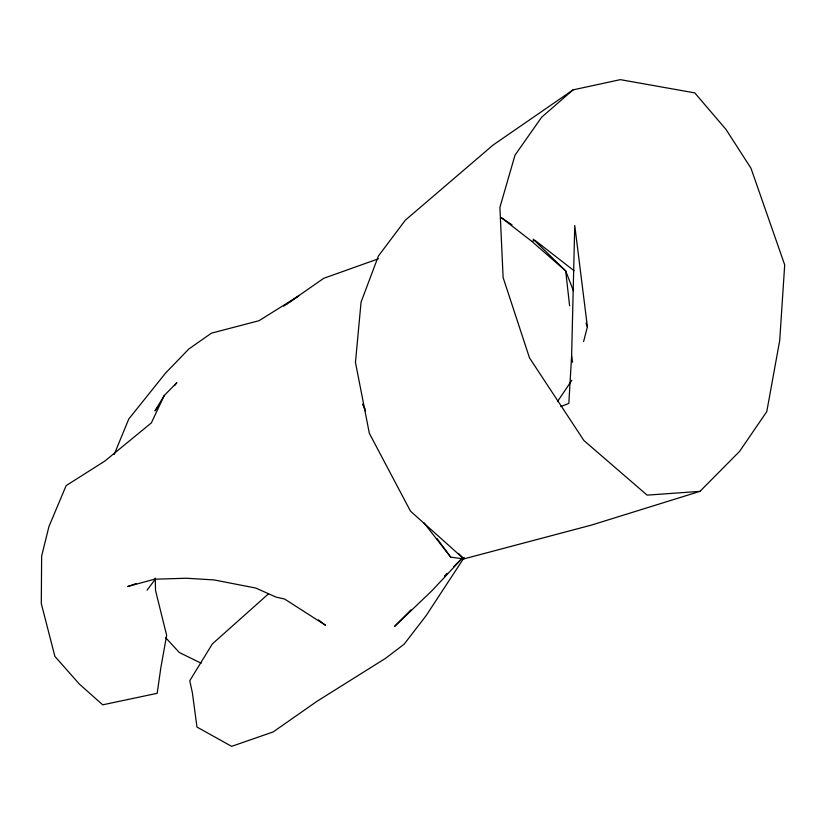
<?xml version="1.0" encoding="UTF-8"?>
<svg xmlns="http://www.w3.org/2000/svg" width="826" height="826" viewBox="0 0 826 826"><rect width="100%" height="100%" fill="white"/><g stroke="black" fill="none" stroke-linecap="round" stroke-linejoin="round"><path stroke-width="1.24" d="M560.844 406.547L568.835 403.387L571.613 355.985L574.762 225.55L587.4 326.797L583.6 341.561M114.205 454.476L128.763 419.019L165.716 372.908L188.865 348.985L211.425 333.167L259.054 320.695L298.754 295.873L286.312 304.484M174.503 385.68L176.847 382.655L164.333 395.417L151.323 422.933L104.737 461.145L66.142 485.605L48.93 526.575L41.63 556.115L41.3 603.62L54.888 656.371L79.327 684.052L102.713 704.826L157.188 693.313L160.864 667.604L166.656 635.39L155.546 590.549L155.257 578.055M164.333 395.417L154.937 410.904L158.065 406.867M464.253 557.436L426.154 615.607L404.12 644.208L385.69 658.239L317.008 701.295L273.158 731.929L231.631 746.353L196.97 727.056L192.396 692.9L189.774 680.717L212.365 643.898L268.584 593.76M557.457 401.612L571.85 380.29M147.049 590.208L155.35 579.098M462.674 557.849L431.843 590.838L394.632 626.356L410.935 609.877M444.44 576.011L447.155 573.265M453.495 566.863L462.55 557.705M699.973 491.356L739.559 451.399L766.776 411.627L779.723 340.436L784.7 264.888L750.989 168.256L725.982 129.414L694.769 92.884L620.357 79.647L573.068 89.869L493.122 145.015L405.329 220.191L378.432 255.988L361.065 302.099L355.459 362.407L369.336 433.299L410.45 511.118L463.84 558.903L591.602 525.047L699.973 491.356L647.119 495.135L583.899 440.526L529.497 357.854L503.117 277.546L499.906 207.378L515.021 155.133L541.68 117.168L573.068 89.869M283.679 306.188L286.839 303.989M288.955 302.522L323.751 278.3L378.411 258.806M512.027 224.806L501.351 217.723L531.913 241.44L534.938 240.314L574.06 270.711M136.011 583.621L127.617 586.553L154.4 579.222L186.191 578.241L214.079 579.924L255.761 588.04L276.111 597.126L284.629 599.036L325.547 625.292L318.464 619.923M423.903 522.765L450.738 557.168L463.84 558.903L458.482 553.42M201.214 663.226L179.314 652.509L165.551 637.558M531.913 241.44L565.686 270.938L573.543 291.144M533.204 239.158L565.686 270.938L569.599 305.723M436.975 538.49L450.738 557.168M364.834 408.694L362.728 404.038L365.546 411.162M586.016 323.224L587.4 326.797M571.613 355.985L572.583 362.242"/></g></svg>
